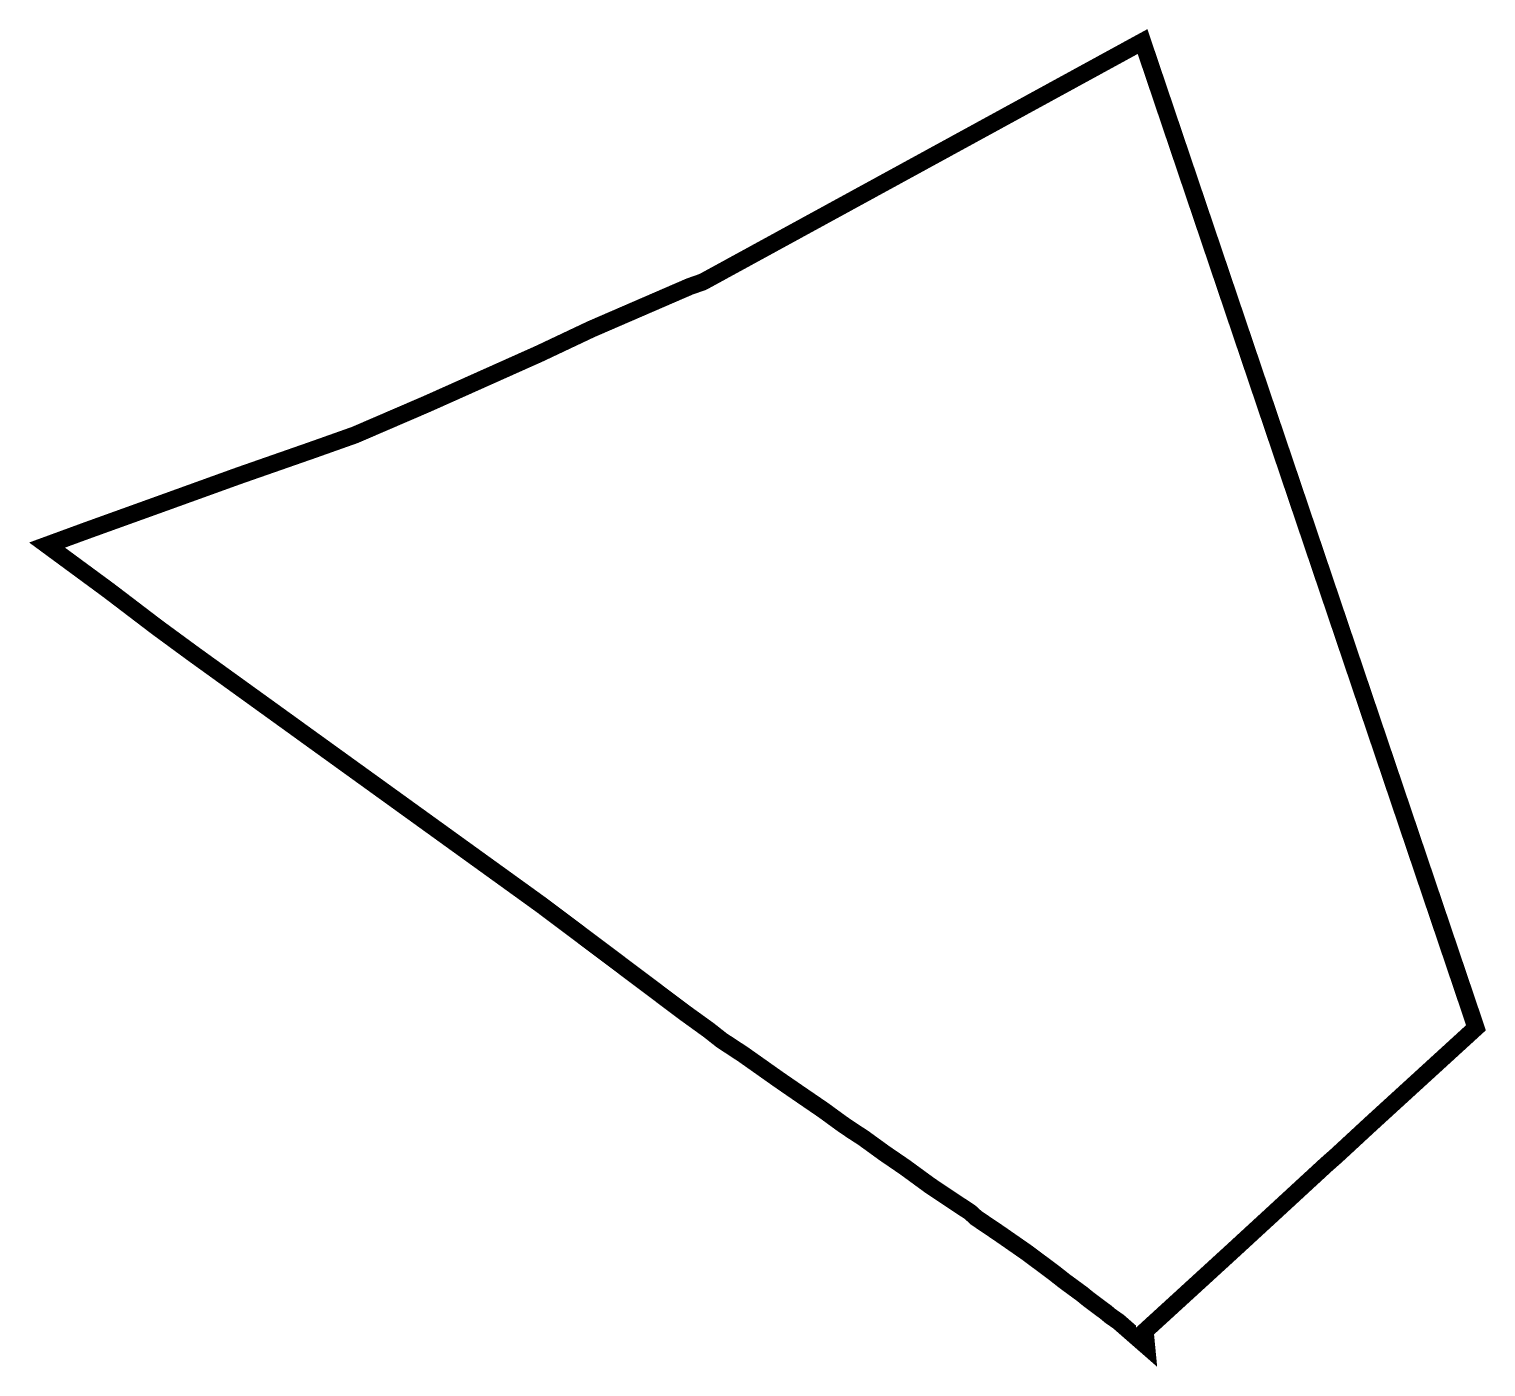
# Model space of a CAD drawing. Header units: metres. Extents: x 199582 to 200007, y 199889 to 200279.
import ezdxf

# ---------------------------------------------------------------- set-up
doc = ezdxf.new("R2010")
doc.units = ezdxf.units.M
doc.header["$MEASUREMENT"] = 0
doc.linetypes.add('PHANTOM2', pattern=[31.75, 15.875, -3.175, 3.175, -3.175, 3.175, -3.175])
doc.layers.add('01_구역계', color=1, linetype='PHANTOM2')

msp = doc.modelspace()

# ---------------------------------------------------------------- linework, layer by layer
at = {"layer": '01_구역계', "color": 1, "ltscale": 3, "const_width": 5, "flags": 128}
msp.add_lwpolyline([(199906.55, 200275.53), (199778.2, 200205.36), (199774.35, 200204.01), (199745.62, 200191.57), (199730.56, 200184.45), (199697.8, 200169.8), (199676.58, 200160.66), (199664.03, 200156.21), (199642.66, 200148.75), (199620.83, 200140.87), (199598.42, 200132.8), (199586.74, 200128.52), (199604.72, 200115.29), (199618.88, 200104.5), (199629.44, 200096.75), (199658.65, 200075.68), (199662.84, 200072.65), (199666.36, 200070.11), (199682.68, 200058.34), (199706.52, 200041.14), (199728.59, 200025.22), (199731.48, 200023.13), (199738.66, 200017.73), (199745.65, 200012.47), (199753.63, 200006.47), (199760.9, 200001), (199766.95, 199996.45), (199773.07, 199991.85), (199779.89, 199986.93), (199783.7, 199983.93), (199789.96, 199979.82), (199800.32, 199972.5), (199806.31, 199968.37), (199813.43, 199963.5), (199818.77, 199959.6), (199821.69, 199957.61), (199825.05, 199955.43), (199831.16, 199950.99), (199837.16, 199946.89), (199844.35, 199941.63), (199849.79, 199937.98), (199856.23, 199933.72), (199858.03, 199932.07), (199864.71, 199927.56), (199872.74, 199921.98), (199880.62, 199916.1), (199883.85, 199913.56), (199888.97, 199909.81), (199890.77, 199908.33), (199895.84, 199904.55), (199897.18, 199903.43), (199899.54, 199901.79), (199907.73, 199894.63), (199907.3, 199899.08), (199924.16, 199914.5), (199933.13, 199922.71), (199942.44, 199931.28), (199943.63, 199932.37), (199957.23, 199944.91), (199960.11, 199947.57), (199963.14, 199950.24), (199973.07, 199959.43), (200003.89, 199987.6)], close=True, dxfattribs=at)

doc.saveas('drawing.dxf')
